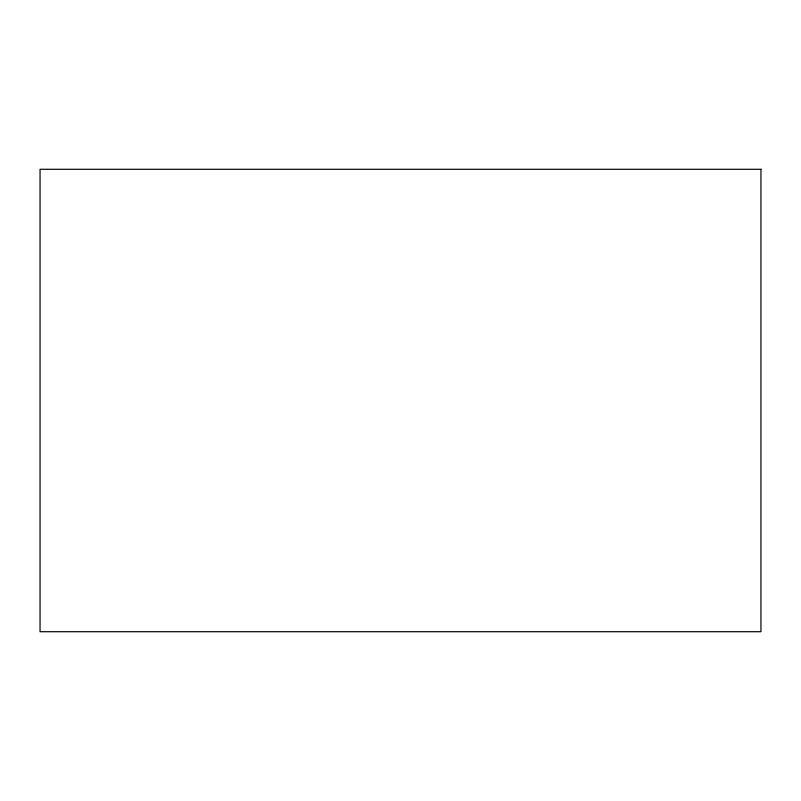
<?xml version="1.0" encoding="UTF-8"?>
<svg xmlns="http://www.w3.org/2000/svg" width="801" height="801" viewBox="0 0 801 801"><rect width="100%" height="100%" fill="white"/><g stroke="black" fill="none" stroke-linecap="round" stroke-linejoin="round"><path stroke-width="1.2" d="M760.95 169.291L40.05 169.291L40.05 631.709L760.95 631.709L760.95 169.291"/></g></svg>
